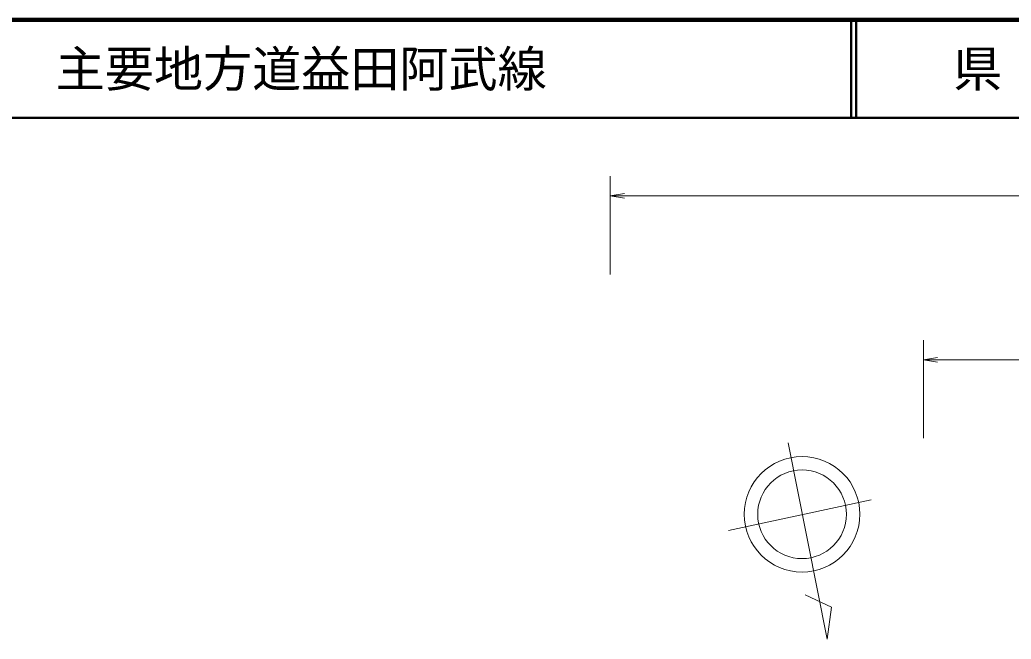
# Model space of a CAD drawing. Units: millimetres, scale not verified. Extents: x 40000 to 680000, y 20000 to 380000.
# Drawn here: x 213079 to 314036, y 316873 to 380000 of the extents above; entities that cross this region are included whole.
import ezdxf
from ezdxf.enums import TextEntityAlignment as Align

# ---------------------------------------------------------------- set-up
doc = ezdxf.new("R2010")
doc.units = ezdxf.units.MM
doc.header["$LTSCALE"] = 1000
for name, color, linetype, lineweight in [('M-BMK-SRVR', 3, 'Continuous', 13), ('M-STR-STR3', 7, 'Continuous', 13), ('M-TTL', 2, 'Continuous', 140), ('M-TTL-LINE', 7, 'Continuous', 50)]:
    doc.layers.add(name, color=color, linetype=linetype, lineweight=lineweight)
doc.layers.add('M-TTL-TXT', color=7, linetype='Continuous')
doc.styles.add('ＭＳ ゴシック', font='')
doc.styles.get('ＭＳ ゴシック').set_extended_font_data('MS Gothic')

# ---------------------------------------------------------------- blocks, each defined once
blk = doc.blocks.new('open_arrow')
at = {"color": 0, "linetype": 'Continuous', "lineweight": -2}
blk.add_lwpolyline([(7.5, 1.25), (0, 0), (7.5, -1.25)], dxfattribs=at)

msp = doc.modelspace()

# ---------------------------------------------------------------- linework, layer by layer
at = {"layer": 'M-BMK-SRVR'}
for p, q in [((291318, 336881), (295312, 316873)), ((299768, 331089), (285263, 327940)), ((295741, 320138), (293061, 321397)), ((295312, 316873), (295741, 320138))]:
    msp.add_line(p, q, dxfattribs=at)
for radius in [5885, 4520]:
    msp.add_circle((292743, 329605), radius, dxfattribs=at)
at = {"layer": 'M-STR-STR3'}
for p, q in [((273205, 354059), (273205, 364059)), ((273205, 362059), (461440, 362059)), ((305096, 337346), (305096, 347346)), ((305096, 345346), (434469, 345346))]:
    msp.add_line(p, q, dxfattribs=at)
at = {"layer": 'M-TTL'}
msp.add_line((680000, 380000), (40000, 380000), dxfattribs=at)
at = {"layer": 'M-TTL-LINE'}
for p, q in [((297750, 380000), (297750, 370000)), ((298250, 380000), (298250, 370000)), ((40000, 370000), (680000, 370000))]:
    msp.add_line(p, q, dxfattribs=at)

# ---------------------------------------------------------------- block references
at = {"layer": 'M-STR-STR3', "xscale": 193, "yscale": 193}
for p in [(273205, 362059), (305096, 345346)]:
    msp.add_blockref('open_arrow', p, dxfattribs=at)

# ---------------------------------------------------------------- texts
at = {"layer": 'M-TTL-TXT', "style": 'ＭＳ ゴシック'}
msp.add_text('主要地方道益田阿武線', height=3666, dxfattribs=at).set_placement((216734, 375000), align=Align.MIDDLE_LEFT)
msp.add_text('県\u3000名', height=3666, dxfattribs=at).set_placement((315625, 375000), align=Align.MIDDLE_CENTER)

doc.saveas('drawing.dxf')
